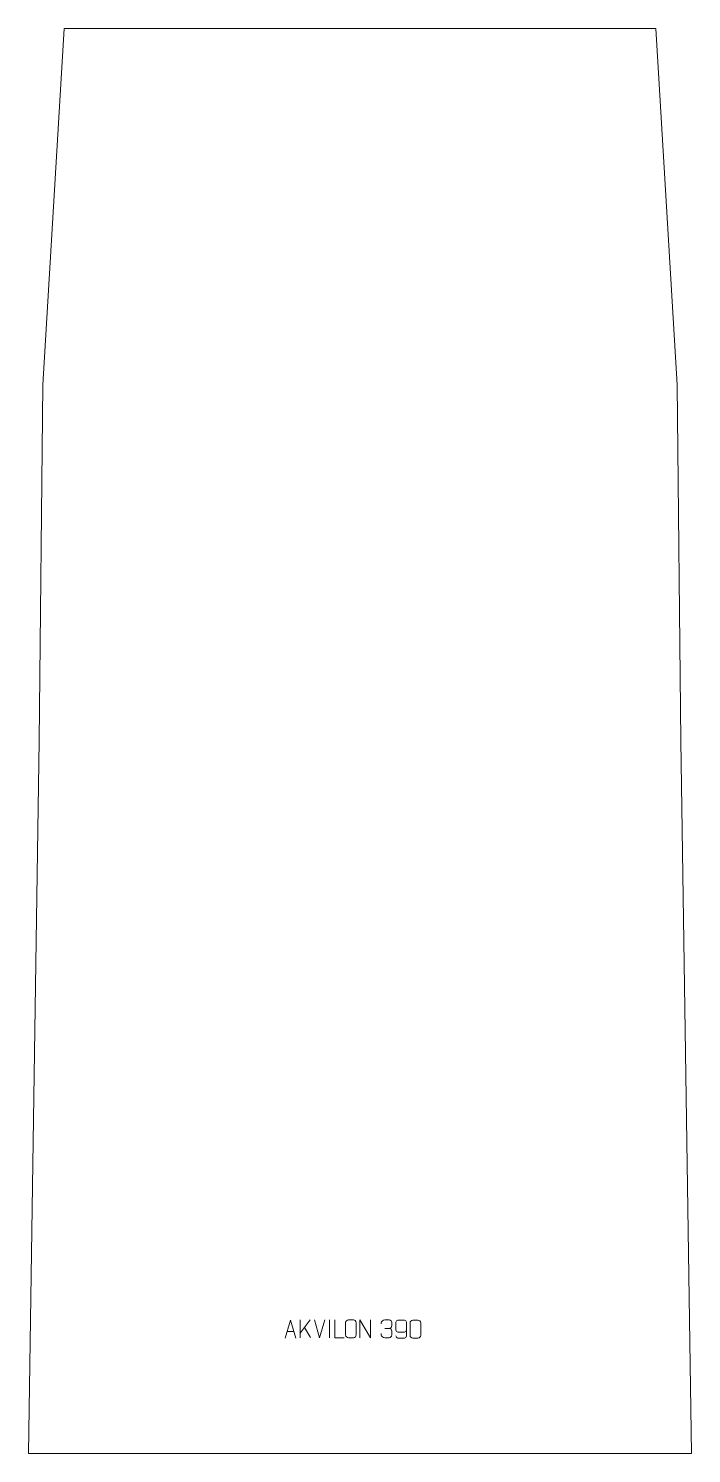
# Model space of a CAD drawing. Header units: millimetres. Extents: x -472 to 458, y -1495 to 505.
import ezdxf

# ---------------------------------------------------------------- set-up
doc = ezdxf.new("R2010")
doc.units = ezdxf.units.MM
doc.header["$MEASUREMENT"] = 0
doc.layers.add('layer 1', color=7, linetype='Continuous')

msp = doc.modelspace()

# ---------------------------------------------------------------- linework, layer by layer
at = {"layer": 'layer 1', "color": 242, "lineweight": 9}
msp.add_open_spline([(458.2372, -1495.3261), (458.2372, -1495.3261), (-471.761, -1495.3261), (-471.761, -1495.3261), (-471.761, -1495.3261), (-471.761, -1495.3261), (-456.7627, -495.3262), (-456.7627, -495.3262), (-456.7627, -495.3262), (-456.7627, -495.3262), (-451.7617, 4.6727), (-451.7617, 4.6727), (-451.7617, 4.6727), (-451.7617, 4.6727), (-421.7606, 504.6717), (-421.7606, 504.6717), (-421.7606, 504.6717), (-421.7606, 504.6717), (408.2368, 504.6717), (408.2368, 504.6717), (408.2368, 504.6717), (408.2368, 504.6717), (438.2379, 4.6727), (438.2379, 4.6727), (438.2379, 4.6727), (438.2379, 4.6727), (443.2363, -495.3262), (443.2363, -495.3262), (443.2363, -495.3262), (443.2363, -495.3262), (458.2372, -1495.3261), (458.2372, -1495.3261)], degree=3, knots=[0, 0, 0, 0, 0.111111111, 0.111111111, 0.111111111, 0.111111111, 0.222222222, 0.222222222, 0.222222222, 0.222222222, 0.333333333, 0.333333333, 0.333333333, 0.333333333, 0.444444444, 0.444444444, 0.444444444, 0.444444444, 0.555555556, 0.555555556, 0.555555556, 0.555555556, 0.666666667, 0.666666667, 0.666666667, 0.666666667, 0.777777778, 0.777777778, 0.777777778, 0.777777778, 1, 1, 1, 1], dxfattribs=at)
at = {"layer": 'layer 1', "color": 250, "lineweight": 9}
for points, knots in [([(-111.8209, -1333.3391), (-111.8209, -1333.3391), (-104.4499, -1308.3856), (-104.4499, -1308.3856), (-104.4499, -1308.3856), (-104.4499, -1308.3856), (-96.88, -1333.3391), (-96.88, -1333.3391)], [0, 0, 0, 0, 0.333333333, 0.333333333, 0.333333333, 0.333333333, 1, 1, 1, 1]), ([(-29.0043, -1332.7714), (-29.0043, -1332.7714), (-41.9534, -1332.7714), (-41.9534, -1332.7714), (-41.9534, -1332.7714), (-41.9534, -1332.7714), (-41.9534, -1307.8178), (-41.9534, -1307.8178)], [0, 0, 0, 0, 0.333333333, 0.333333333, 0.333333333, 0.333333333, 1, 1, 1, 1]), ([(-22.9984, -1307.8181), (-20.6727, -1307.8181), (-18.3466, -1307.8181), (-16.0205, -1307.8181), (-16.0205, -1307.8181), (-14.0739, -1307.7825), (-12.0825, -1309.2741), (-12.0558, -1311.7117), (-12.0558, -1311.7117), (-12.0562, -1317.4586), (-12.0562, -1323.2059), (-12.0558, -1328.9536), (-12.0558, -1328.9536), (-12.1956, -1331.277), (-13.8728, -1332.7566), (-16.0205, -1332.7674), (-16.0205, -1332.7674), (-18.3524, -1332.767), (-20.6843, -1332.767), (-23.0158, -1332.7674), (-23.0158, -1332.7674), (-24.9408, -1332.8728), (-26.9129, -1330.9883), (-26.9017, -1328.971), (-26.9017, -1328.971), (-26.9014, -1323.2009), (-26.9014, -1317.4312), (-26.9017, -1311.6619), (-26.9017, -1311.6619), (-26.8975, -1309.5238), (-25.1508, -1307.8046), (-22.9984, -1307.8181)], [0, 0, 0, 0, 0.111111111, 0.111111111, 0.111111111, 0.111111111, 0.222222222, 0.222222222, 0.222222222, 0.222222222, 0.333333333, 0.333333333, 0.333333333, 0.333333333, 0.444444444, 0.444444444, 0.444444444, 0.444444444, 0.555555556, 0.555555556, 0.555555556, 0.555555556, 0.666666667, 0.666666667, 0.666666667, 0.666666667, 0.777777778, 0.777777778, 0.777777778, 0.777777778, 1, 1, 1, 1]), ([(-6.8062, -1332.7713), (-6.8062, -1332.7713), (-6.8062, -1307.8178), (-6.8062, -1307.8178), (-6.8062, -1307.8178), (-6.8062, -1307.8178), (7.8486, -1332.7713), (7.8486, -1332.7713), (7.8486, -1332.7713), (7.8486, -1332.7713), (7.8486, -1307.8178), (7.8486, -1307.8178)], [0, 0, 0, 0, 0.25, 0.25, 0.25, 0.25, 0.5, 0.5, 0.5, 0.5, 1, 1, 1, 1]), ([(23.1566, -1313.5021), (23.1566, -1313.5021), (23.1566, -1311.6449), (23.1566, -1311.6449), (23.1566, -1311.6449), (23.1423, -1309.903), (25.8068, -1307.7849), (27.8659, -1307.8076), (27.8659, -1307.8076), (29.93, -1307.8076), (31.994, -1307.8076), (34.0577, -1307.8076), (34.0577, -1307.8076), (36.2522, -1307.7988), (37.8505, -1309.6456), (37.8949, -1311.5577), (37.8949, -1311.5577), (37.8945, -1312.9928), (37.8945, -1314.4279), (37.8949, -1315.8634), (37.8949, -1315.8634), (37.8463, -1317.5169), (36.2437, -1319.7469), (34.0454, -1319.7369), (34.0454, -1319.7369), (36.2491, -1319.7481), (37.8571, -1321.5513), (37.9111, -1323.6108), (37.9111, -1323.6108), (37.9107, -1325.3955), (37.9107, -1327.1802), (37.9111, -1328.9653), (37.9111, -1328.9653), (37.9212, -1331.0267), (35.8663, -1332.7898), (34.0454, -1332.7817), (34.0454, -1332.7817), (31.9801, -1332.7814), (29.9149, -1332.7814), (27.8493, -1332.7817), (27.8493, -1332.7817), (25.6807, -1332.7702), (23.1497, -1330.37), (23.1311, -1328.9082), (23.1311, -1328.9082), (23.1311, -1328.9082), (23.1311, -1326.9996), (23.1311, -1326.9996)], [0, 0, 0, 0, 0.076923077, 0.076923077, 0.076923077, 0.076923077, 0.153846154, 0.153846154, 0.153846154, 0.153846154, 0.230769231, 0.230769231, 0.230769231, 0.230769231, 0.307692308, 0.307692308, 0.307692308, 0.307692308, 0.384615385, 0.384615385, 0.384615385, 0.384615385, 0.461538462, 0.461538462, 0.461538462, 0.461538462, 0.538461538, 0.538461538, 0.538461538, 0.538461538, 0.615384615, 0.615384615, 0.615384615, 0.615384615, 0.692307692, 0.692307692, 0.692307692, 0.692307692, 0.769230769, 0.769230769, 0.769230769, 0.769230769, 0.846153846, 0.846153846, 0.846153846, 0.846153846, 1, 1, 1, 1]), ([(43.5345, -1330.288), (43.5586, -1331.6275), (44.9148, -1333.2808), (46.4867, -1333.2464), (46.4867, -1333.2464), (49.4715, -1333.2461), (52.4567, -1333.2461), (55.4421, -1333.2464), (55.4421, -1333.2464), (56.6612, -1333.2614), (58.3894, -1331.8238), (58.3944, -1330.288), (58.3944, -1330.288), (58.3941, -1323.9276), (58.3941, -1317.5668), (58.3944, -1311.206), (58.3944, -1311.206), (58.3897, -1310.0431), (56.6612, -1308.272), (55.4421, -1308.2476), (55.4421, -1308.2476), (52.4567, -1308.2479), (49.4715, -1308.2479), (46.4867, -1308.2476), (46.4867, -1308.2476), (45.2086, -1308.2914), (43.5389, -1309.9059), (43.5345, -1311.206), (43.5345, -1311.206), (43.5345, -1314.7894), (43.5345, -1318.3724), (43.5345, -1321.9552), (43.5345, -1321.9552), (43.573, -1323.4334), (45.1557, -1324.8663), (46.4867, -1324.8642), (46.4867, -1324.8642), (49.4715, -1324.8645), (52.4567, -1324.8645), (55.4421, -1324.8642), (55.4421, -1324.8642), (56.7716, -1324.8692), (58.4146, -1323.362), (58.3729, -1321.9334)], [0, 0, 0, 0, 0.083333333, 0.083333333, 0.083333333, 0.083333333, 0.166666667, 0.166666667, 0.166666667, 0.166666667, 0.25, 0.25, 0.25, 0.25, 0.333333333, 0.333333333, 0.333333333, 0.333333333, 0.416666667, 0.416666667, 0.416666667, 0.416666667, 0.5, 0.5, 0.5, 0.5, 0.583333333, 0.583333333, 0.583333333, 0.583333333, 0.666666667, 0.666666667, 0.666666667, 0.666666667, 0.75, 0.75, 0.75, 0.75, 0.833333333, 0.833333333, 0.833333333, 0.833333333, 1, 1, 1, 1]), ([(67.3838, -1308.248), (69.7499, -1308.248), (72.1164, -1308.248), (74.4829, -1308.248), (74.4829, -1308.248), (76.4634, -1308.2124), (78.4894, -1309.7067), (78.5165, -1312.1488), (78.5165, -1312.1488), (78.5161, -1317.9062), (78.5161, -1323.664), (78.5165, -1329.4222), (78.5165, -1329.4222), (78.3744, -1331.7498), (76.668, -1333.2321), (74.4829, -1333.2429), (74.4829, -1333.2429), (72.1105, -1333.2425), (69.7381, -1333.2425), (67.3661, -1333.2429), (67.3661, -1333.2429), (65.4076, -1333.3485), (63.4012, -1331.4606), (63.4126, -1329.4396), (63.4126, -1329.4396), (63.413, -1323.659), (63.413, -1317.8787), (63.4126, -1312.0989), (63.4126, -1312.0989), (63.4169, -1309.9569), (65.194, -1308.2344), (67.3838, -1308.248)], [0, 0, 0, 0, 0.111111111, 0.111111111, 0.111111111, 0.111111111, 0.222222222, 0.222222222, 0.222222222, 0.222222222, 0.333333333, 0.333333333, 0.333333333, 0.333333333, 0.444444444, 0.444444444, 0.444444444, 0.444444444, 0.555555556, 0.555555556, 0.555555556, 0.555555556, 0.666666667, 0.666666667, 0.666666667, 0.666666667, 0.777777778, 0.777777778, 0.777777778, 0.777777778, 1, 1, 1, 1])]:
    msp.add_open_spline(points, degree=3, knots=knots, dxfattribs=at)
for points in [[(-90.8297, -1307.8178), (-90.8297, -1307.8178), (-90.8297, -1332.7714), (-90.8297, -1332.7714)], [(-76.4535, -1307.8178), (-76.4535, -1307.8178), (-90.8297, -1326.4575), (-90.8297, -1326.4575)], [(-76.1282, -1332.6756), (-76.1282, -1332.6756), (-84.5987, -1318.362), (-84.5987, -1318.362)], [(-63.4789, -1332.7714), (-63.4789, -1332.7714), (-70.8007, -1307.8178), (-70.8007, -1307.8178)], [(-56.157, -1307.8178), (-56.157, -1307.8178), (-63.4788, -1332.7714), (-63.4788, -1332.7714)], [(-49.4788, -1307.8075), (-49.4788, -1307.8075), (-49.4788, -1332.7816), (-49.4788, -1332.7816)], [(27.8663, -1319.7473), (27.8663, -1319.7473), (34.0627, -1319.7473), (34.0627, -1319.7473)], [(-109.0983, -1324.0897), (-109.0983, -1324.0897), (-99.6026, -1324.0897), (-99.6026, -1324.0897)]]:
    msp.add_open_spline(points, degree=3, dxfattribs=at)

doc.saveas('drawing.dxf')
